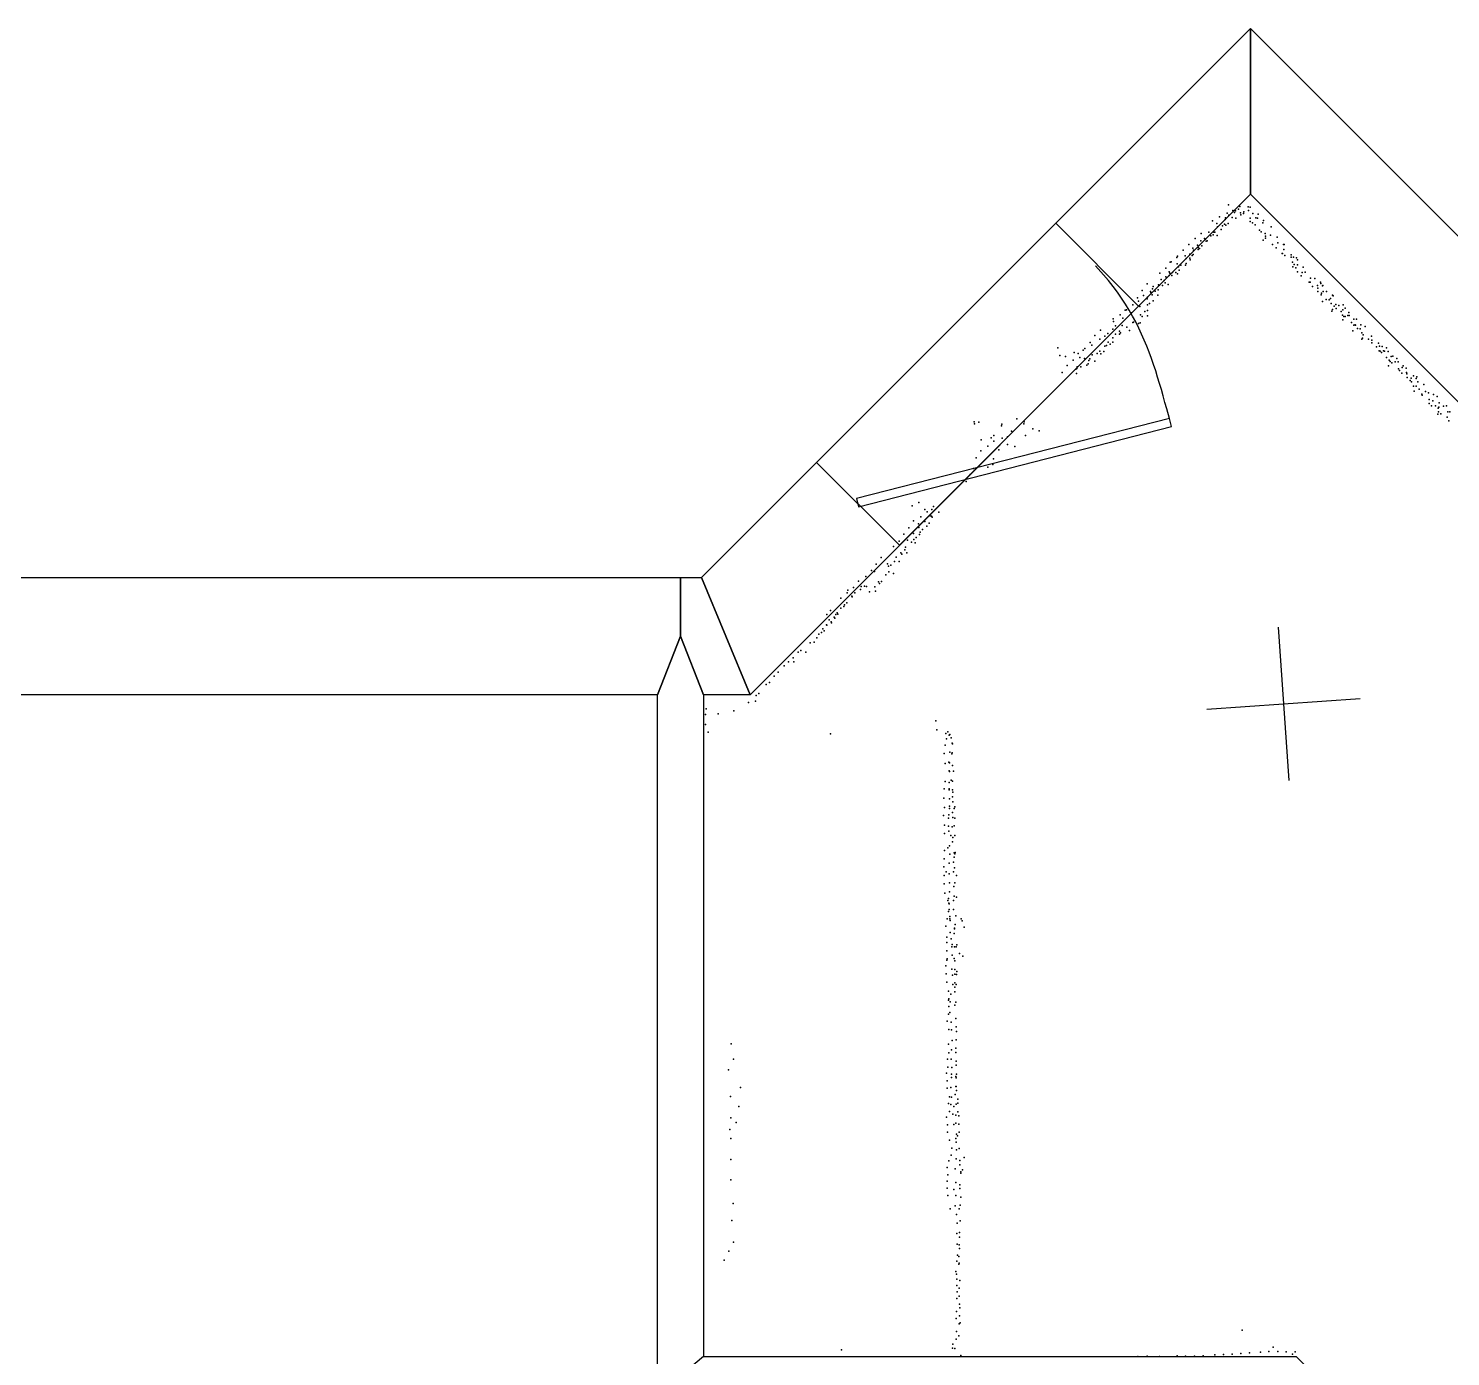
# Model space of a CAD drawing. Header units: millimetres. Extents: x -23456 to 7110, y -22489 to 15514.
# Drawn here: x -5928 to -2228, y 1633 to 5089 of the extents above; entities that cross this region are included whole.
import ezdxf

# ---------------------------------------------------------------- set-up
doc = ezdxf.new("R2010")
doc.units = ezdxf.units.MM
for name, color, linetype in [('DOORS', 7, 'Continuous'), ('P', 9, 'Continuous'), ('PANOS', 10, 'Continuous'), ('ROOMS', 1, 'Continuous'), ('WALLS', 3, 'Continuous')]:
    doc.layers.add(name, color=color, linetype=linetype)

# ---------------------------------------------------------------- blocks, each defined once
blk = doc.blocks.new('1-Standard_3C')
for points in [[(-403.982, 5.64828), (253.382, 394.931), (263.573, 377.722), (-393.791, -11.5606), (-403.982, 5.64828)], [(263.573, 377.722), (275.367, 357.142), (283.15, 343.495), (290.844, 329.879), (298.429, 316.269), (305.882, 302.642), (313.184, 288.973), (320.313, 275.239), (327.249, 261.416), (333.971, 247.479), (340.456, 233.405), (346.686, 219.17), (352.638, 204.75), (358.291, 190.121), (363.626, 175.258), (368.62, 160.139), (373.253, 144.738), (377.503, 129.032), (381.351, 112.998), (384.774, 96.6102), (387.752, 79.8457), (390.265, 62.6802), (392.29, 45.0899), (393.807, 27.0508), (395.085, -0.90191)]]:
    blk.add_lwpolyline(points)

msp = doc.modelspace()

# ---------------------------------------------------------------- linework, layer by layer
at = {"layer": 'DOORS'}
msp.add_lwpolyline([(-3040, 4366.2), (-3662.2, 3744), (-3877.9, 3959.7), (-3255.7, 4581.9), (-3040, 4366.2)], dxfattribs=at)
at = {"layer": 'P'}
for p in [(-2806, 4630), (-2777, 4626), (-2755, 4625), (-2848, 4588), (-2830, 4599), (-2815, 4592), (-2814, 4596), (-2810, 4608), (-2805, 4603), (-2797, 4597), (-2795, 4615), (-2791, 4610), (-2788, 4614), (-2787, 4595), (-2780, 4619), (-2775, 4609), (-2774, 4604), (-2767, 4607), (-2766, 4612), (-2754, 4615), (-2750, 4624), (-2750, 4595), (-2743, 4607), (-2735, 4596), (-2731, 4595), (-2729, 4606), (-2715, 4589), (-2877, 4555), (-2857, 4559), (-2846, 4552), (-2844, 4559), (-2842, 4559), (-2837, 4581), (-2835, 4573), (-2825, 4566), (-2822, 4575), (-2817, 4580), (-2813, 4577), (-2807, 4581), (-2750, 4587), (-2744, 4583), (-2737, 4578), (-2726, 4564), (-2721, 4560), (-2717, 4583), (-2711, 4555), (-2697, 4551), (-2695, 4573), (-2909, 4527), (-2899, 4517), (-2893, 4542), (-2887, 4525), (-2885, 4519), (-2885, 4514), (-2882, 4516), (-2878, 4536), (-2876, 4523), (-2869, 4542), (-2866, 4541), (-2864, 4535), (-2862, 4536), (-2852, 4549), (-2836, 4550), (-2716, 4538), (-2710, 4548), (-2710, 4543), (-2692, 4527), (-2682, 4518), (-2680, 4546), (-2678, 4531), (-2663, 4527), (-2662, 4514), (-2661, 4527), (-2958, 4481), (-2955, 4482), (-2941, 4493), (-2939, 4496), (-2924, 4512), (-2919, 4497), (-2916, 4490), (-2916, 4477), (-2907, 4502), (-2907, 4491), (-2906, 4487), (-2901, 4498), (-2898, 4501), (-2897, 4512), (-2667, 4503), (-2666, 4503), (-2660, 4498), (-2643, 4500), (-2643, 4494), (-2640, 4481), (-2637, 4494), (-2629, 4492), (-2627, 4487), (-2985, 4452), (-2969, 4465), (-2969, 4443), (-2961, 4456), (-2961, 4446), (-2959, 4452), (-2954, 4446), (-2952, 4454), (-2943, 4454), (-2940, 4476), (-2939, 4450), (-2936, 4469), (-2935, 4460), (-2930, 4473), (-2918, 4473), (-2639, 4469), (-2635, 4475), (-2631, 4466), (-2627, 4474), (-2627, 4456), (-2617, 4445), (-2615, 4454), (-2612, 4468), (-2607, 4455), (-3031, 4407), (-3018, 4424), (-3009, 4404), (-3004, 4411), (-3002, 4417), (-2997, 4405), (-2989, 4409), (-2988, 4422), (-2986, 4421), (-2981, 4436), (-2978, 4420), (-2974, 4433), (-2971, 4427), (-2963, 4423), (-2596, 4429), (-2594, 4429), (-2593, 4439), (-2588, 4417), (-2582, 4438), (-2575, 4420), (-2574, 4413), (-2574, 4404), (-2567, 4429), (-2566, 4425), (-2562, 4419), (-2561, 4420), (-2560, 4404), (-2551, 4404), (-3055, 4370), (-3043, 4388), (-3040, 4379), (-3027, 4394), (-3018, 4385), (-3017, 4390), (-3017, 4370), (-3012, 4373), (-3008, 4402), (-3005, 4396), (-3002, 4380), (-2990, 4395), (-2565, 4396), (-2564, 4400), (-2562, 4378), (-2552, 4384), (-2544, 4383), (-2541, 4386), (-2539, 4373), (-2536, 4395), (-2534, 4393), (-2531, 4366), (-2527, 4371), (-2519, 4368), (-2508, 4370), (-3106, 4333), (-3088, 4344), (-3081, 4335), (-3075, 4356), (-3072, 4357), (-3059, 4349), (-3037, 4365), (-3035, 4344), (-3031, 4339), (-3024, 4352), (-3017, 4355), (-3017, 4341), (-2537, 4353), (-2536, 4358), (-2526, 4360), (-2513, 4352), (-2510, 4343), (-2509, 4357), (-2509, 4331), (-2506, 4339), (-2503, 4361), (-2503, 4339), (-2496, 4342), (-2493, 4350), (-2492, 4342), (-2480, 4332), (-2473, 4332), (-3139, 4304), (-3120, 4295), (-3107, 4306), (-3105, 4326), (-3100, 4315), (-3100, 4293), (-3090, 4301), (-3090, 4293), (-3087, 4297), (-3083, 4316), (-3071, 4312), (-3064, 4303), (-3055, 4324), (-3053, 4325), (-3040, 4321), (-3036, 4323), (-2486, 4324), (-2483, 4302), (-2480, 4317), (-2477, 4318), (-2476, 4317), (-2471, 4308), (-2464, 4307), (-2462, 4318), (-2459, 4297), (-2456, 4292), (-2451, 4313), (-3250, 4258), (-3180, 4256), (-3166, 4272), (-3162, 4265), (-3154, 4290), (-3141, 4280), (-3128, 4288), (-3128, 4262), (-3124, 4264), (-3119, 4273), (-3114, 4267), (-3107, 4284), (-3107, 4273), (-2459, 4280), (-2458, 4283), (-2442, 4280), (-2434, 4288), (-2433, 4278), (-2433, 4271), (-2421, 4260), (-2416, 4270), (-2413, 4262), (-2406, 4261), (-2395, 4258), (-3245, 4238), (-3230, 4235), (-3210, 4226), (-3208, 4246), (-3197, 4243), (-3193, 4233), (-3184, 4252), (-3181, 4230), (-3170, 4225), (-3167, 4229), (-3161, 4240), (-3154, 4223), (-3148, 4243), (-3141, 4249), (-3138, 4242), (-3131, 4248), (-2414, 4250), (-2412, 4249), (-2408, 4246), (-2403, 4250), (-2400, 4249), (-2395, 4233), (-2391, 4248), (-2388, 4226), (-2386, 4222), (-2383, 4235), (-2381, 4219), (-2379, 4236), (-2373, 4221), (-2368, 4230), (-2365, 4221), (-3239, 4194), (-3226, 4212), (-3203, 4202), (-3202, 4191), (-3201, 4204), (-3200, 4208), (-3190, 4208), (-3175, 4213), (-3171, 4216), (-2390, 4211), (-2364, 4203), (-2361, 4199), (-2355, 4192), (-2354, 4207), (-2352, 4211), (-2344, 4205), (-2343, 4194), (-2342, 4190), (-2341, 4181), (-2325, 4185), (-2316, 4182), (-2334, 4173), (-2331, 4179), (-2330, 4169), (-2325, 4158), (-2323, 4145), (-2318, 4178), (-2318, 4158), (-2314, 4169), (-2310, 4150), (-2298, 4162), (-2294, 4144), (-2303, 4137), (-2302, 4135), (-2286, 4141), (-2284, 4123), (-2284, 4113), (-2278, 4107), (-2275, 4120), (-2273, 4136), (-2268, 4107), (-2263, 4131), (-2258, 4115), (-2239, 4107), (-3357, 4073), (-2262, 4085), (-2261, 4101), (-2260, 4091), (-2259, 4103), (-2254, 4086), (-2247, 4106), (-2237, 4077), (-2236, 4091), (-2230, 4091), (-3468, 4065), (-3467, 4060), (-3456, 4064), (-3397, 4055), (-3396, 4059), (-3371, 4041), (-3339, 4060), (-3338, 4065), (-3315, 4047), (-3299, 4042), (-2233, 4068), (-3450, 4018), (-3432, 4002), (-3424, 4024), (-3417, 4030), (-3417, 4015), (-3395, 4023), (-3381, 4026), (-3381, 4006), (-3362, 4001), (-3334, 4030), (-3463, 3972), (-3451, 3990), (-3418, 3969), (-3404, 3992), (-3478, 3928), (-3470, 3944), (-3432, 3947), (-3419, 3954), (-3489, 3910), (-3612, 3855), (-3629, 3847), (-3607, 3818), (-3596, 3837), (-3590, 3831), (-3582, 3821), (-3579, 3820), (-3578, 3837), (-3577, 3817), (-3574, 3845), (-3560, 3830), (-3638, 3789), (-3626, 3808), (-3626, 3775), (-3613, 3800), (-3612, 3790), (-3608, 3778), (-3602, 3785), (-3596, 3806), (-3591, 3794), (-3585, 3802), (-3678, 3741), (-3663, 3755), (-3651, 3773), (-3647, 3739), (-3641, 3757), (-3631, 3752), (-3625, 3759), (-3621, 3750), (-3619, 3764), (-3610, 3772), (-3710, 3712), (-3675, 3702), (-3671, 3713), (-3663, 3702), (-3659, 3724), (-3656, 3721), (-3648, 3732), (-3643, 3724), (-3750, 3663), (-3735, 3678), (-3727, 3676), (-3723, 3695), (-3698, 3667), (-3693, 3696), (-3691, 3690), (-3690, 3675), (-3685, 3692), (-3678, 3671), (-3797, 3627), (-3782, 3634), (-3769, 3651), (-3764, 3629), (-3762, 3637), (-3753, 3638), (-3748, 3637), (-3726, 3636), (-3717, 3649), (-3714, 3645), (-3709, 3650), (-3815, 3606), (-3805, 3589), (-3799, 3594), (-3798, 3620), (-3786, 3612), (-3785, 3610), (-3778, 3620), (-3740, 3623), (-3725, 3625), (-3851, 3564), (-3842, 3574), (-3832, 3557), (-3830, 3554), (-3828, 3564), (-3824, 3568), (-3823, 3565), (-3815, 3580), (-3807, 3585), (-3865, 3517), (-3862, 3527), (-3858, 3521), (-3852, 3537), (-3851, 3536), (-3845, 3550), (-3840, 3545), (-3839, 3542), (-3895, 3490), (-3884, 3492), (-3877, 3503), (-3872, 3513), (-3951, 3441), (-3939, 3451), (-3937, 3441), (-3926, 3466), (-3919, 3470), (-3906, 3466), (-3978, 3414), (-3962, 3430), (-4009, 3382), (-4000, 3387), (-3988, 3403), (-4055, 3335), (-4037, 3338), (-4035, 3353), (-4028, 3358), (-4167, 3304), (-4165, 3318), (-4134, 3305), (-4093, 3313), (-4167, 3278), (-4160, 3258), (-3568, 3287), (-3565, 3264), (-3536, 3259), (-3842, 3253), (-3543, 3224), (-3542, 3254), (-3540, 3240), (-3533, 3250), (-3531, 3252), (-3528, 3243), (-3525, 3229), (-3524, 3227), (-3546, 3202), (-3531, 3206), (-3526, 3201), (-3525, 3204), (-3543, 3176), (-3534, 3180), (-3533, 3157), (-3532, 3178), (-3532, 3155), (-3524, 3171), (-3522, 3156), (-3546, 3110), (-3543, 3129), (-3533, 3127), (-3533, 3110), (-3533, 3108), (-3528, 3133), (-3524, 3130), (-3524, 3108), (-3547, 3086), (-3532, 3084), (-3524, 3089), (-3523, 3102), (-3523, 3076), (-3548, 3041), (-3545, 3062), (-3535, 3034), (-3534, 3043), (-3532, 3065), (-3532, 3059), (-3524, 3049), (-3523, 3036), (-3520, 3059), (-3518, 3063), (-3518, 3034), (-3545, 3016), (-3535, 3013), (-3534, 3000), (-3525, 3011), (-3520, 3014), (-3545, 2994), (-3532, 2962), (-3529, 2989), (-3524, 2972), (-3523, 2984), (-3518, 2989), (-3546, 2928), (-3545, 2950), (-3536, 2957), (-3531, 2940), (-3520, 2944), (-3520, 2932), (-3518, 2941), (-3517, 2945), (-3547, 2907), (-3541, 2894), (-3533, 2917), (-3533, 2889), (-3522, 2919), (-3522, 2894), (-3519, 2905), (-3546, 2885), (-3546, 2863), (-3532, 2866), (-3521, 2856), (-3518, 2866), (-3514, 2885), (-3544, 2839), (-3536, 2820), (-3535, 2825), (-3534, 2813), (-3532, 2842), (-3522, 2820), (-3520, 2831), (-3514, 2828), (-3535, 2791), (-3533, 2811), (-3533, 2796), (-3531, 2778), (-3522, 2796), (-3516, 2780), (-3542, 2753), (-3538, 2772), (-3531, 2772), (-3530, 2768), (-3519, 2748), (-3519, 2746), (-3517, 2757), (-3502, 2772), (-3499, 2767), (-3494, 2750), (-3539, 2724), (-3539, 2710), (-3530, 2736), (-3528, 2720), (-3525, 2705), (-3520, 2734), (-3513, 2704), (-3539, 2689), (-3539, 2664), (-3538, 2668), (-3526, 2699), (-3525, 2677), (-3520, 2669), (-3519, 2699), (-3515, 2699), (-3506, 2682), (-3497, 2675), (-3542, 2650), (-3541, 2629), (-3526, 2641), (-3518, 2663), (-3518, 2640), (-3518, 2628), (-3514, 2627), (-3513, 2635), (-3539, 2607), (-3524, 2625), (-3523, 2601), (-3518, 2605), (-3518, 2594), (-3515, 2601), (-3535, 2584), (-3535, 2560), (-3534, 2564), (-3530, 2556), (-3529, 2576), (-3518, 2582), (-3516, 2555), (-3535, 2524), (-3534, 2544), (-3531, 2528), (-3518, 2547), (-3538, 2506), (-3534, 2484), (-3528, 2503), (-3527, 2483), (-3516, 2513), (-3515, 2491), (-3514, 2479), (-4100, 2447), (-3535, 2446), (-3525, 2455), (-3515, 2457), (-4094, 2407), (-3537, 2407), (-3534, 2423), (-3528, 2407), (-3527, 2431), (-3516, 2435), (-3516, 2424), (-4107, 2379), (-3540, 2370), (-3536, 2386), (-3527, 2368), (-3526, 2385), (-3515, 2402), (-3515, 2391), (-3514, 2368), (-4076, 2333), (-3538, 2350), (-3538, 2331), (-3529, 2333), (-3527, 2359), (-3516, 2362), (-3516, 2336), (-3515, 2358), (-3515, 2336), (-4102, 2310), (-3532, 2309), (-3527, 2308), (-3517, 2315), (-3514, 2325), (-3510, 2303), (-4080, 2284), (-3535, 2291), (-3532, 2271), (-3529, 2289), (-3523, 2264), (-3521, 2284), (-3516, 2261), (-3515, 2290), (-3510, 2292), (-3510, 2270), (-3508, 2259), (-4104, 2224), (-4101, 2254), (-4087, 2242), (-3540, 2256), (-3537, 2236), (-3521, 2237), (-3516, 2240), (-3508, 2238), (-4101, 2200), (-3537, 2217), (-3532, 2196), (-3516, 2200), (-3515, 2191), (-3514, 2212), (-3511, 2207), (-3507, 2217), (-4101, 2146), (-3528, 2157), (-3526, 2175), (-3515, 2147), (-3514, 2171), (-3507, 2174), (-3494, 2151), (-3538, 2125), (-3534, 2142), (-3517, 2121), (-3505, 2143), (-3505, 2132), (-3503, 2114), (-3503, 2110), (-3498, 2119), (-4101, 2093), (-3538, 2089), (-3536, 2106), (-3516, 2086), (-3505, 2080), (-3538, 2071), (-3536, 2052), (-3521, 2068), (-3516, 2052), (-3505, 2070), (-3503, 2048), (-4095, 2031), (-3530, 2017), (-3517, 2025), (-3514, 2003), (-3507, 2017), (-3504, 2027), (-4098, 1987), (-3512, 1980), (-3504, 1986), (-4094, 1931), (-3513, 1953), (-3512, 1925), (-3507, 1924), (-3506, 1956), (-3506, 1944), (-4106, 1907), (-3511, 1897), (-3508, 1893), (-3506, 1914), (-4118, 1884), (-3516, 1854), (-3513, 1881), (-3508, 1873), (-3507, 1876), (-3514, 1847), (-3513, 1834), (-3513, 1818), (-3505, 1831), (-3513, 1784), (-3512, 1801), (-3507, 1811), (-3507, 1790), (-3514, 1750), (-3506, 1769), (-3506, 1739), (-3505, 1760), (-3515, 1732), (-3507, 1718), (-3504, 1721), (-2771, 1702), (-3523, 1665), (-3515, 1678), (-3514, 1698), (-3508, 1687), (-3813, 1650), (-3524, 1655), (-3518, 1654), (-3503, 1636), (-3042, 1633), (-3018, 1634), (-2986, 1633), (-2940, 1635), (-2918, 1634), (-2895, 1634), (-2872, 1635), (-2842, 1637), (-2819, 1638), (-2797, 1639), (-2774, 1641), (-2752, 1643), (-2723, 1644), (-2701, 1646), (-2690, 1657), (-2678, 1646), (-2656, 1645), (-2640, 1639), (-2633, 1645)]:
    msp.add_point(p, dxfattribs=at)
at = {"layer": 'PANOS'}
for points in [[(-2677, 3530.9), (-2649.1, 3131.9)], [(-2862.6, 3317.4), (-2463.5, 3345.3)]]:
    msp.add_lwpolyline(points, dxfattribs=at)
at = {"layer": 'ROOMS'}
for points in [[(-2095, -34.9), (-118.7, -34.9), (-118.7, -32.4), (140.5, -32.4), (1041, 868), (-2748.6, 4657.6), (-4051.1, 3355.2), (-4172.1, 3355.2), (-4172.1, 1632.8), (-2630, 1632.8), (-2284.8, 1287.6), (-2320.1, 1252.2), (-2095, 1027.1), (-2095, -34.9)], [(-11049, -2873.5), (-5927.8, -2870.9), (-5927.8, -2870.9), (-4292.1, -2873.5), (-4292.1, -2873.5), (-4292.1, -1464.8), (-4292.1, 1582.8), (-4292.1, 3355.2), (-11049.2, 3355.2), (-11049.2, 620.3), (-11049.2, 181.2), (-11049, -2873.5)]]:
    msp.add_lwpolyline(points, close=True, dxfattribs=at)
at = {"layer": 'WALLS'}
for points in [[(-2748.6, 4657.6), (-4051.1, 3355.2), (-4114.2, 3507.7), (-4177.4, 3660.2), (-2748.6, 5089), (-2748.6, 4873.3), (-2748.6, 4657.6)], [(1041, 868), (-2748.6, 4657.6), (-2748.6, 4873.3), (-2748.6, 5089), (1472.3, 868), (1256.7, 868), (1041, 868)], [(-4292.1, 3355.2), (-11049.2, 3355.2), (-11201.7, 3507.7), (-11354.2, 3660.2), (-4232.1, 3660.2), (-4232.1, 3507.7), (-4292.1, 3355.2)], [(-4051.1, 3355.2), (-4172.1, 3355.2), (-4232.1, 3507.7), (-4232.1, 3660.2), (-4177.4, 3660.2), (-4114.2, 3507.7), (-4051.1, 3355.2)], [(-4172.1, 3355.2), (-4172.1, 1632.8), (-4232.1, 1582.8), (-4292.1, 1582.8), (-4292.1, 3355.2), (-4232.1, 3507.7), (-4172.1, 3355.2)]]:
    msp.add_lwpolyline(points, dxfattribs=at)

# ---------------------------------------------------------------- block references
at = {"layer": 'DOORS', "xscale": -1.1, "yscale": 1.1, "rotation": 225}
msp.add_blockref('1-Standard_3C', (-3458.9, 4162.9), dxfattribs=at)

doc.saveas('drawing.dxf')
